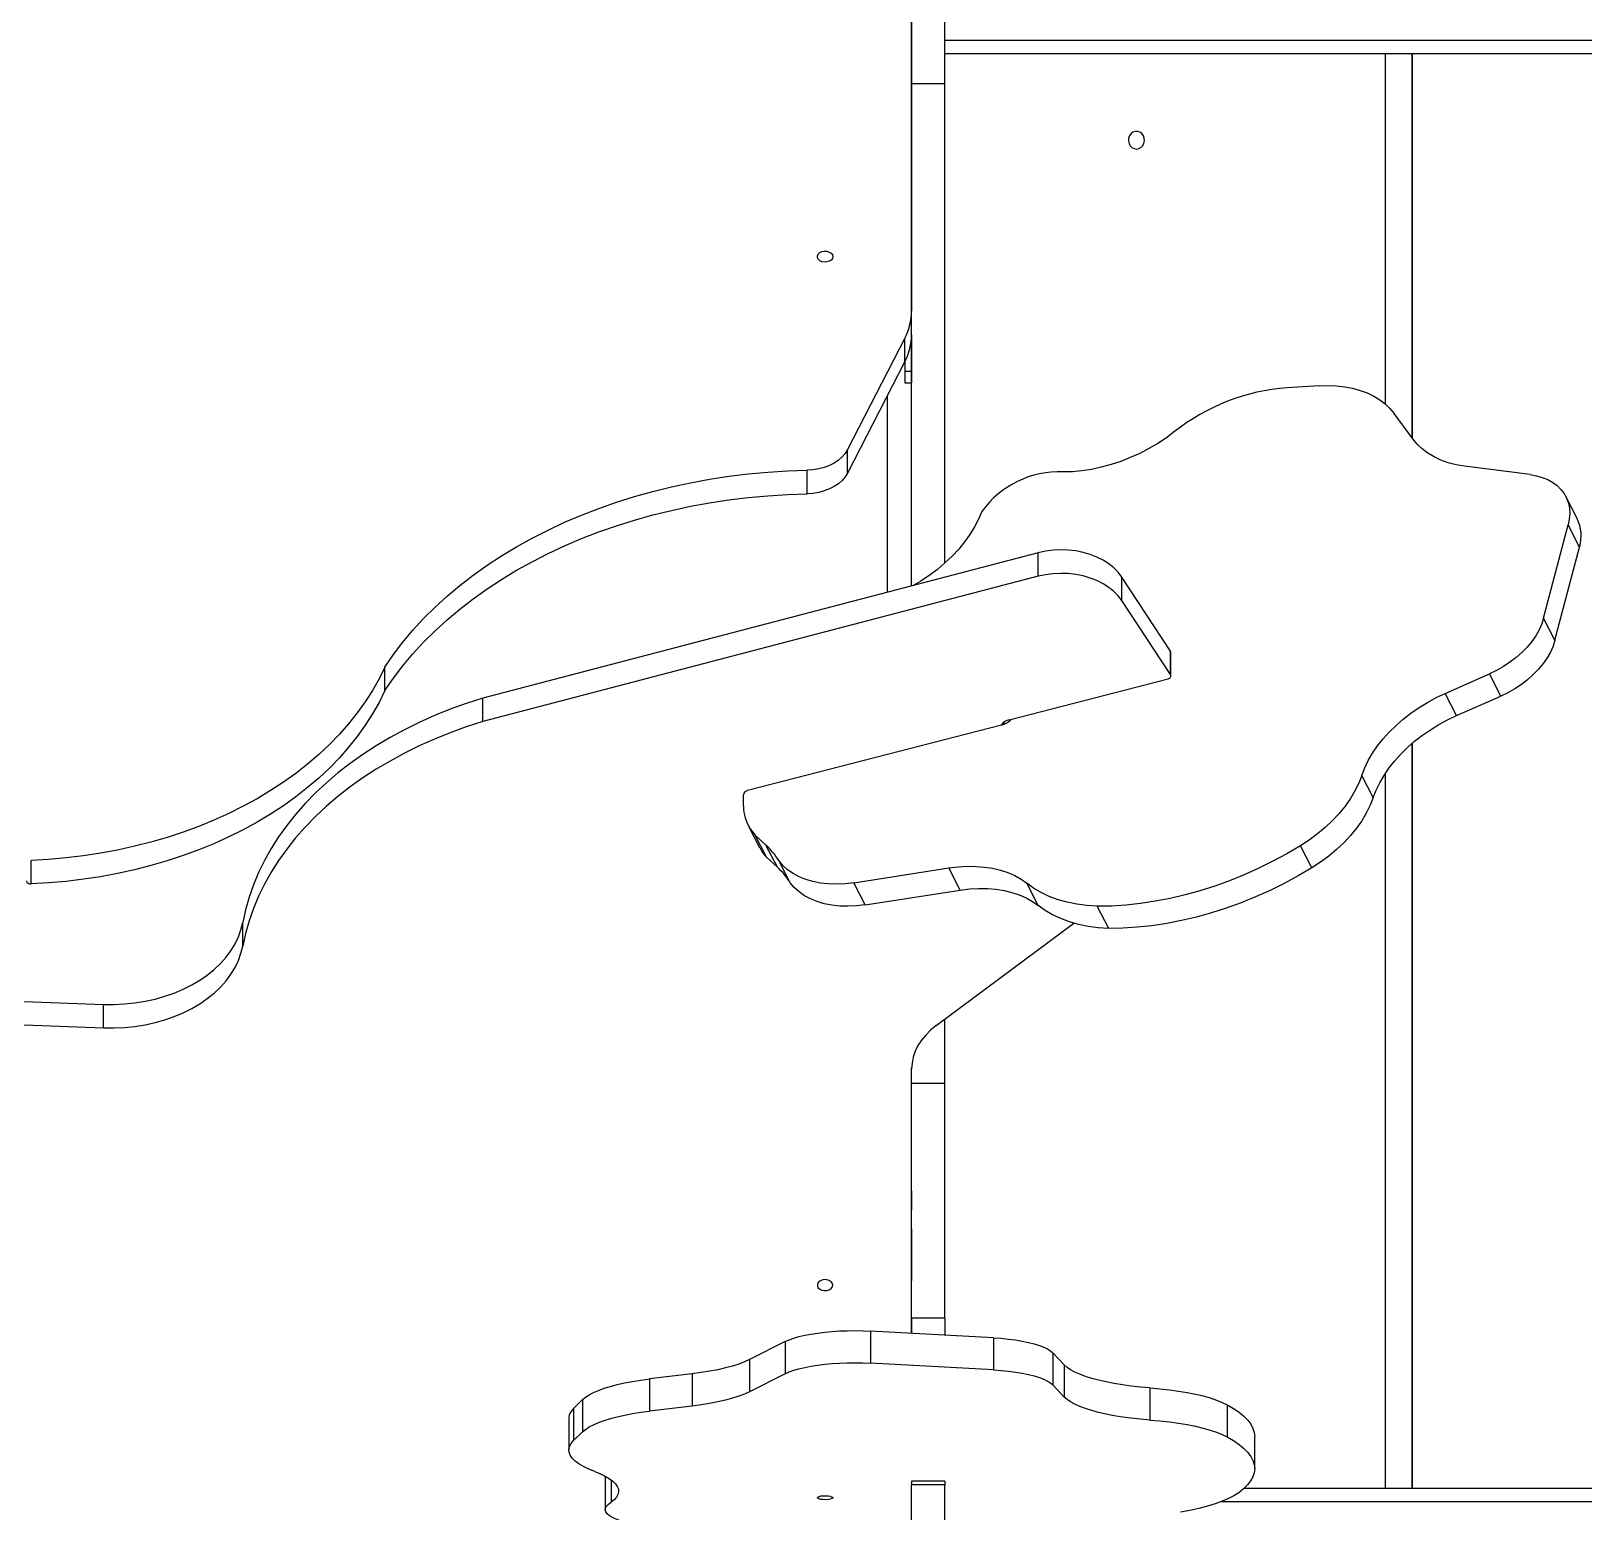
# Model space of a CAD drawing. Header units: millimetres. Extents: x -10374 to 11119, y -8221 to 9433.
# Drawn here: x 2613 to 3311, y -1757 to -1090 of the extents above; entities that cross this region are included whole.
import ezdxf

# ---------------------------------------------------------------- set-up
doc = ezdxf.new("R2010")
doc.units = ezdxf.units.MM
for name, color, linetype in [('DIKOM_ОБЪЕКТ', 7, 'Continuous'), ('DIKOM_РАЗМЕР_ЗОНА', 7, 'Continuous'), ('DIKOM_РАЗМЕР_ОБЪЕКТА', 7, 'Continuous')]:
    doc.layers.add(name, color=color, linetype=linetype)
doc.styles.add('style1', font='arial.ttf', dxfattribs={"width": 0.8})
doc.dimstyles.new('1-50', dxfattribs={"dimtxt": 300, "dimasz": 200, "dimexe": 100, "dimexo": 0, "dimgap": 100, "dimtad": 0, "dimdec": 0, "dimtxsty": 'style1', "dimcen": 0, "dimclrd": 7, "dimclre": 7, "dimadec": 1, "dimazin": 2, "dimtfac": 1, "dimtdec": 0, "dimtmove": 1, "dimatfit": 3, "dimfxl": 0, "dimlwd": 25, "dimlwe": 18, "dimarcsym": 0})

# ---------------------------------------------------------------- blocks, each defined once
blk = doc.blocks.new('*D16')
at = {"layer": 'Defpoints', "color": 0, "transparency": 16777216}
for p in [(-9045.1, 5161.67), (3694.49, 5161.67), (1813.16, -6719.94)]:
    blk.add_point(p, dxfattribs=at)
at = {"layer": 'DIKOM_РАЗМЕР_ОБЪЕКТА', "color": 7, "lineweight": 18, "transparency": 16777216}
for p, q in [((3694.49, 5161.67), (-9145.1, 5161.67)), ((1813.16, -6719.94), (-9145.1, -6719.94))]:
    blk.add_line(p, q, dxfattribs=at)
at = {"layer": 'DIKOM_РАЗМЕР_ОБЪЕКТА', "color": 7, "lineweight": 25, "transparency": 16777216}
for p, q in [((-9045.1, 4961.67), (-9045.1, -0.45)), ((-9045.1, -6519.94), (-9045.1, -1080.23))]:
    blk.add_line(p, q, dxfattribs=at)
at = {"layer": 'DIKOM_РАЗМЕР_ОБЪЕКТА', "color": 7, "transparency": 16777216}
for points in [[(-9078.43, 4961.67), (-9011.76, 4961.67), (-9045.1, 5161.67)], [(-9078.43, -6519.94), (-9011.76, -6519.94), (-9045.1, -6719.94)]]:
    blk.add_solid(points, dxfattribs=at)
at = {"layer": 'DIKOM_РАЗМЕР_ОБЪЕКТА', "color": 0, "transparency": 16777216, "insert": (-9045.1, -540.34), "char_height": 300, "attachment_point": 5, "rotation": 90, "style": 'style1'}
blk.add_mtext('11900', dxfattribs=at)
blk = doc.blocks.new('*D15')
at = {"layer": 'Defpoints', "color": 0, "transparency": 16777216}
for p in [(-5227.87, 8308.78), (9119.43, -1150.4), (-5227.87, -1991.82)]:
    blk.add_point(p, dxfattribs=at)
at = {"layer": 'DIKOM_РАЗМЕР_ОБЪЕКТА', "color": 7, "lineweight": 18, "transparency": 16777216}
for p, q in [((-5227.87, -1991.82), (-5227.87, 8408.78)), ((9119.43, -1150.4), (9119.43, 8408.78))]:
    blk.add_line(p, q, dxfattribs=at)
at = {"layer": 'DIKOM_РАЗМЕР_ОБЪЕКТА', "color": 7, "lineweight": 25, "transparency": 16777216}
for p, q in [((-5027.87, 8308.78), (187.44, 8308.78)), ((8919.43, 8308.78), (1267.22, 8308.78))]:
    blk.add_line(p, q, dxfattribs=at)
at = {"layer": 'DIKOM_РАЗМЕР_ОБЪЕКТА', "color": 7, "transparency": 16777216}
for points in [[(-5027.87, 8342.11), (-5027.87, 8275.44), (-5227.87, 8308.78)], [(8919.43, 8342.11), (8919.43, 8275.44), (9119.43, 8308.78)]]:
    blk.add_solid(points, dxfattribs=at)
at = {"layer": 'DIKOM_РАЗМЕР_ОБЪЕКТА', "color": 0, "transparency": 16777216, "insert": (727.33, 8308.78), "char_height": 300, "attachment_point": 5, "style": 'style1'}
blk.add_mtext('14350', dxfattribs=at)
blk = doc.blocks.new('*D14')
at = {"layer": 'Defpoints', "color": 0, "transparency": 16777216}
for p in [(-7515.85, 9236.32), (11119.43, -1423.4), (-7515.85, -2401.58)]:
    blk.add_point(p, dxfattribs=at)
at = {"layer": 'DIKOM_РАЗМЕР_ЗОНА', "color": 7, "lineweight": 18, "transparency": 16777216}
for p, q in [((-7515.85, -2401.58), (-7515.85, 9336.32)), ((11119.43, -1423.4), (11119.43, 9336.32))]:
    blk.add_line(p, q, dxfattribs=at)
at = {"layer": 'DIKOM_РАЗМЕР_ЗОНА', "color": 7, "lineweight": 25, "transparency": 16777216}
for p, q in [((-7315.85, 9236.32), (77.56, 9236.32)), ((10919.43, 9236.32), (1157.34, 9236.32))]:
    blk.add_line(p, q, dxfattribs=at)
at = {"layer": 'DIKOM_РАЗМЕР_ЗОНА', "color": 7, "transparency": 16777216}
for points in [[(-7315.85, 9269.65), (-7315.85, 9202.98), (-7515.85, 9236.32)], [(10919.43, 9269.65), (10919.43, 9202.98), (11119.43, 9236.32)]]:
    blk.add_solid(points, dxfattribs=at)
at = {"layer": 'DIKOM_РАЗМЕР_ЗОНА', "color": 0, "transparency": 16777216, "insert": (617.45, 9236.32), "char_height": 300, "attachment_point": 5, "style": 'style1'}
blk.add_mtext('18650', dxfattribs=at)
blk = doc.blocks.new('*D13')
at = {"layer": 'Defpoints', "color": 0, "transparency": 16777216}
for p in [(-10176.97, 7112.81), (3082.33, 7112.81), (2015.48, -8221.4)]:
    blk.add_point(p, dxfattribs=at)
at = {"layer": 'DIKOM_РАЗМЕР_ЗОНА', "color": 7, "lineweight": 18, "transparency": 16777216}
for p, q in [((3082.33, 7112.81), (-10276.97, 7112.81)), ((2015.48, -8221.4), (-10276.97, -8221.4))]:
    blk.add_line(p, q, dxfattribs=at)
at = {"layer": 'DIKOM_РАЗМЕР_ЗОНА', "color": 7, "lineweight": 25, "transparency": 16777216}
for p, q in [((-10176.97, 6912.81), (-10176.97, -14.41)), ((-10176.97, -8021.4), (-10176.97, -1094.19))]:
    blk.add_line(p, q, dxfattribs=at)
at = {"layer": 'DIKOM_РАЗМЕР_ЗОНА', "color": 7, "transparency": 16777216}
for points in [[(-10210.3, 6912.81), (-10143.64, 6912.81), (-10176.97, 7112.81)], [(-10210.3, -8021.4), (-10143.64, -8021.4), (-10176.97, -8221.4)]]:
    blk.add_solid(points, dxfattribs=at)
at = {"layer": 'DIKOM_РАЗМЕР_ЗОНА', "color": 0, "transparency": 16777216, "insert": (-10176.97, -554.3), "char_height": 300, "attachment_point": 5, "rotation": 90, "style": 'style1'}
blk.add_mtext('15300', dxfattribs=at)

msp = doc.modelspace()

# ---------------------------------------------------------------- linework, layer by layer
at = {"layer": 'DIKOM_ОБЪЕКТ', "color": 7, "linetype": 'Continuous', "lineweight": 15}
for p, q in [((3009, -1114.12), (3009, -1009.99)), ((3024, -1114.12), (3024, -1009.99)), ((3009, -1078.05), (3009, -1216.41)), ((3024, -1094.4), (4377.1, -1094.4)), ((3024, -1100.4), (4376.17, -1100.4)), ((3222.35, -1258.35), (3222.35, -1100.4)), ((3234.28, -1273.54), (3234.28, -1100.4)), ((3234.4, -1100.4), (3234.4, -1273.7)), ((3024, -1114.12), (3009, -1114.12)), ((3009, -1340.11), (3009, -1114.12)), ((3024, -1329.8), (3024, -1114.12)), ((3009, -1217.35), (3009, -1215.3)), ((3009, -1227), (3009, -1216.41)), ((3005.98, -1228.51), (2980.17, -1278.72)), ((3005.98, -1239.11), (3005.98, -1228.51)), ((3009, -1227.06), (3009, -1243.45)), ((3005.98, -1239.11), (2980.17, -1289.32)), ((3006, -1239.08), (3006, -1243.45)), ((3006, -1243.45), (3009, -1243.45)), ((3006, -1248.71), (3009, -1248.71)), ((3192.51, -1250), (3178.08, -1250.86)), ((2998.04, -1254.56), (2998.04, -1342.98)), ((3234.58, -1273.96), (3226.22, -1262.55)), ((2980.17, -1289.32), (2980.17, -1278.72)), ((2961.93, -1298.63), (2961.93, -1288.03)), ((3287.4, -1289.98), (3257.85, -1286.18)), ((3308.62, -1309.81), (3303.49, -1299.84)), ((3293.5, -1354.58), (3304.54, -1312.68)), ((3309.67, -1322.66), (3304.54, -1312.68)), ((3066.01, -1325.2), (2815.9, -1390.63)), ((3066.01, -1335.79), (3066.01, -1325.2)), ((3298.63, -1364.56), (3309.67, -1322.66)), ((3066.01, -1335.79), (2815.9, -1401.23)), ((3103.59, -1346.73), (3103.59, -1336.14)), ((3125.56, -1369.47), (3103.59, -1336.14)), ((3125.56, -1380.06), (3103.59, -1346.73)), ((3298.63, -1364.56), (3293.5, -1354.58)), ((3125.56, -1380.06), (3125.56, -1369.47)), ((3125.74, -1380.66), (3125.74, -1370.07)), ((2771.79, -1387.28), (2771.79, -1376.69)), ((3052.93, -1400.42), (3124.43, -1381.99)), ((3249.21, -1388.51), (3269.1, -1379.76)), ((3274.23, -1389.74), (3269.1, -1379.76)), ((3254.34, -1398.49), (3249.21, -1388.51)), ((3254.34, -1398.49), (3274.23, -1389.74)), ((2815.9, -1401.23), (2815.9, -1390.63)), ((3049.52, -1402.75), (2935.1, -1432.24)), ((3050.71, -1402.35), (3050.71, -1401.42)), ((3053.58, -1400.25), (3053.69, -1400.29)), ((3234.28, -1746.4), (3234.28, -1411.07)), ((3234.4, -1410.97), (3234.4, -1746.4)), ((3222.35, -1746.4), (3222.35, -1424.34)), ((3216.8, -1435.39), (3211.67, -1425.41)), ((2933.26, -1439.18), (2933.22, -1434.15)), ((2935.44, -1447.99), (2940.57, -1457.97)), ((2938.48, -1452.31), (2943.41, -1456.81)), ((2943.61, -1462.29), (2938.48, -1452.31)), ((2948.54, -1466.79), (2943.41, -1456.81)), ((3189.21, -1467.07), (3184.08, -1457.09)), ((2612.53, -1474.3), (2612.53, -1463.71)), ((2943.61, -1462.29), (2948.54, -1466.79)), ((2954.26, -1473.79), (2949.13, -1463.81)), ((2982.91, -1473.74), (3025.75, -1467.11)), ((3030.88, -1477.09), (3025.75, -1467.11)), ((2988.04, -1483.72), (2982.91, -1473.74)), ((3065.94, -1483.98), (3060.81, -1474)), ((2988.04, -1483.72), (3030.88, -1477.09)), ((3097.71, -1494.34), (3092.58, -1484.36)), ((2707.84, -1502.25), (2707.84, -1491.66)), ((3020.03, -1538.08), (3082.03, -1491.98)), ((2609.42, -1527.19), (2645.22, -1528.52)), ((2645.22, -1539.11), (2645.22, -1528.52)), ((3024, -1564.23), (3024, -1535.13)), ((2609.42, -1537.78), (2645.22, -1539.11)), ((3008.99, -1676.63), (3008.99, -1557.61)), ((3009, -1564.23), (3009, -1557.12)), ((3024, -1564.23), (3009, -1564.23)), ((3009, -1669.8), (3009, -1564.23)), ((3024, -1669.8), (3024, -1564.23)), ((3008.99, -1652.86), (3008.99, -1628.85)), ((3008.99, -1629.55), (3008.99, -1652.86)), ((3024, -1669.8), (3009, -1669.8)), ((3009, -1669.8), (3009, -1676.63)), ((3024, -1669.8), (3024, -1677.45)), ((2990.52, -1675.61), (2990.52, -1690.1)), ((3045.82, -1678.65), (2990.52, -1675.61)), ((2952.12, -1680.33), (2935.96, -1688.47)), ((2952.12, -1680.33), (2952.12, -1694.82)), ((3045.82, -1678.65), (3045.82, -1693.14)), ((2935.96, -1688.47), (2935.96, -1702.96)), ((3045.82, -1693.14), (2990.52, -1690.1)), ((3072.57, -1685.37), (3072.57, -1699.86)), ((3077.71, -1690.85), (3072.57, -1685.37)), ((2910.15, -1694.88), (2890.95, -1697.18)), ((2890.95, -1697.18), (2890.95, -1711.67)), ((2910.15, -1694.88), (2910.15, -1709.37)), ((2952.12, -1694.82), (2935.96, -1702.96)), ((3077.71, -1690.85), (3077.71, -1705.34)), ((3077.71, -1705.34), (3072.57, -1699.86)), ((3116.25, -1701.19), (3116.25, -1715.68)), ((2860.88, -1706.47), (2856.83, -1710.44)), ((2856.83, -1710.44), (2856.83, -1724.93)), ((2860.88, -1706.47), (2860.88, -1720.96)), ((2910.15, -1709.37), (2890.95, -1711.67)), ((3151.04, -1708.79), (3151.04, -1723.28)), ((2854.69, -1714.75), (2854.69, -1729.24)), ((2860.88, -1720.96), (2856.83, -1724.93)), ((3163.44, -1737.53), (3163.44, -1723.04)), ((2871.03, -1741.52), (2871.1, -1740.99)), ((2871.03, -1741.52), (2871.03, -1756.01)), ((2873.77, -1742.66), (2873.77, -1752.71)), ((3024, -1743.22), (3009, -1743.22)), ((3009, -1743.22), (3009, -1744.87)), ((3024, -1744.87), (3009, -1744.87)), ((3009, -1782.97), (3009, -1744.87)), ((3024, -1743.22), (3024, -1744.87)), ((3024, -1782.97), (3024, -1744.87)), ((3158.78, -1746.4), (4376.12, -1746.4)), ((3148.29, -1752.4), (4377.09, -1752.4))]:
    msp.add_line(p, q, dxfattribs=at)
at = {"layer": 'DIKOM_ОБЪЕКТ', "color": 7, "linetype": 'Continuous', "lineweight": 15, "flags": 128}
for points in [[(3110.2, -1143.4), (3111.26, -1143.23), (3112.22, -1142.71), (3113, -1141.9), (3113.54, -1140.87), (3113.78, -1139.7), (3113.7, -1138.51), (3113.31, -1137.4), (3112.64, -1136.47), (3111.75, -1135.8), (3110.73, -1135.45), (3109.66, -1135.45), (3108.64, -1135.8), (3107.76, -1136.47), (3107.09, -1137.4), (3106.7, -1138.51), (3106.62, -1139.7), (3106.86, -1140.87), (3107.39, -1141.9), (3108.18, -1142.71), (3109.14, -1143.23), (3110.2, -1143.4)], [(2973.5, -1191.86), (2973.31, -1192.67), (2972.76, -1193.38), (2971.91, -1193.94), (2970.86, -1194.26), (2969.71, -1194.33), (2968.59, -1194.13), (2967.63, -1193.69), (2966.92, -1193.04), (2966.55, -1192.27), (2966.55, -1191.45), (2966.92, -1190.68), (2967.63, -1190.04), (2968.59, -1189.59), (2969.71, -1189.39), (2970.86, -1189.46), (2971.91, -1189.79), (2972.76, -1190.34), (2973.31, -1191.06), (2973.5, -1191.86)], [(3006, -1243.45), (3006, -1245.13), (3006, -1246.51), (3006, -1247.58), (3006, -1248.3), (3006, -1248.66), (3006, -1248.71)], [(3009, -1243.45), (3009, -1245.13), (3009, -1246.51), (3009, -1247.58), (3009, -1248.3), (3009, -1248.66), (3009, -1248.71)], [(3192.51, -1250), (3196.45, -1249.9), (3200.29, -1250.05), (3204, -1250.47), (3207.54, -1251.14), (3210.91, -1252.07), (3214.08, -1253.25), (3217.02, -1254.67), (3219.72, -1256.32), (3222.17, -1258.19), (3224.34, -1260.27), (3226.22, -1262.55)], [(3127.34, -1270.67), (3123.66, -1273.4), (3119.8, -1275.94), (3115.79, -1278.3), (3111.66, -1280.45), (3107.43, -1282.37), (3103.12, -1284.06), (3098.76, -1285.51), (3094.39, -1286.7), (3090.02, -1287.63), (3085.68, -1288.3), (3081.41, -1288.7), (3077.22, -1288.82)], [(3257.85, -1286.18), (3254.13, -1285.55), (3250.6, -1284.65), (3247.28, -1283.48), (3244.19, -1282.05), (3241.36, -1280.37), (3238.8, -1278.45), (3236.54, -1276.31), (3234.58, -1273.96)], [(2980.17, -1278.72), (2979.1, -1280.44), (2977.72, -1282.04), (2976.05, -1283.5), (2974.12, -1284.79), (2971.97, -1285.89), (2969.63, -1286.78), (2967.15, -1287.44), (2964.57, -1287.86), (2961.93, -1288.03)], [(2771.79, -1376.69), (2775.69, -1371.04), (2779.91, -1365.5), (2784.44, -1360.1), (2789.29, -1354.83), (2794.44, -1349.71), (2799.88, -1344.74), (2805.61, -1339.93), (2811.61, -1335.3), (2817.87, -1330.84), (2824.39, -1326.57), (2831.14, -1322.49), (2838.13, -1318.62), (2845.34, -1314.95), (2852.76, -1311.49), (2860.37, -1308.25), (2868.16, -1305.23), (2876.12, -1302.45), (2884.24, -1299.9), (2892.5, -1297.58), (2900.88, -1295.51), (2909.38, -1293.69), (2917.98, -1292.11), (2926.66, -1290.78), (2935.41, -1289.71), (2944.21, -1288.9), (2953.06, -1288.34), (2961.93, -1288.03)], [(2980.17, -1289.32), (2979.1, -1291.03), (2977.72, -1292.64), (2976.05, -1294.1), (2974.12, -1295.39), (2971.97, -1296.48), (2969.63, -1297.37), (2967.15, -1298.03), (2964.57, -1298.45), (2961.93, -1298.63)], [(3287.4, -1289.98), (3290.26, -1290.49), (3292.93, -1291.25), (3295.4, -1292.26), (3297.64, -1293.51), (3299.62, -1294.98), (3301.33, -1296.66), (3302.74, -1298.54), (3303.85, -1300.59), (3304.65, -1302.79), (3305.11, -1305.13), (3305.25, -1307.57), (3305.06, -1310.1), (3304.54, -1312.68)], [(2771.79, -1387.28), (2775.69, -1381.63), (2779.91, -1376.1), (2784.44, -1370.69), (2789.29, -1365.42), (2794.44, -1360.3), (2799.88, -1355.33), (2805.61, -1350.53), (2811.61, -1345.89), (2817.87, -1341.44), (2824.39, -1337.17), (2831.14, -1333.09), (2838.13, -1329.21), (2845.34, -1325.54), (2852.76, -1322.08), (2860.37, -1318.84), (2868.16, -1315.83), (2876.12, -1313.04), (2884.24, -1310.49), (2892.5, -1308.18), (2900.88, -1306.1), (2909.38, -1304.28), (2917.98, -1302.7), (2926.66, -1301.38), (2935.41, -1300.3), (2944.21, -1299.49), (2953.06, -1298.93), (2961.93, -1298.63)], [(3040.58, -1306.58), (3039.13, -1310.05), (3037.36, -1313.5), (3035.26, -1316.92), (3032.86, -1320.29), (3030.17, -1323.57), (3027.21, -1326.74), (3024, -1329.8), (3020.56, -1332.7), (3016.91, -1335.45), (3013.08, -1338.01), (3010.04, -1339.84)], [(3103.59, -1336.14), (3101.96, -1334), (3100, -1332.01), (3097.73, -1330.18), (3095.18, -1328.56), (3092.39, -1327.15), (3089.38, -1325.97), (3086.21, -1325.05), (3082.91, -1324.39), (3079.52, -1324), (3076.09, -1323.88), (3072.66, -1324.05), (3069.29, -1324.49), (3066.01, -1325.2)], [(3103.59, -1346.73), (3101.96, -1344.59), (3100, -1342.6), (3097.73, -1340.78), (3095.18, -1339.15), (3092.39, -1337.74), (3089.38, -1336.57), (3086.21, -1335.64), (3082.91, -1334.98), (3079.52, -1334.59), (3076.09, -1334.48), (3072.66, -1334.64), (3069.29, -1335.08), (3066.01, -1335.79)], [(3293.5, -1354.58), (3292.64, -1357.24), (3291.45, -1359.91), (3289.94, -1362.55), (3288.14, -1365.15), (3286.06, -1367.66), (3283.72, -1370.07), (3281.15, -1372.36), (3278.37, -1374.49), (3275.42, -1376.45), (3272.31, -1378.21), (3269.1, -1379.76)], [(3298.63, -1364.56), (3297.77, -1367.22), (3296.58, -1369.89), (3295.08, -1372.53), (3293.27, -1375.12), (3291.19, -1377.64), (3288.85, -1380.05), (3286.28, -1382.34), (3283.5, -1384.47), (3280.55, -1386.43), (3277.44, -1388.19), (3274.23, -1389.74)], [(2771.79, -1376.69), (2769.19, -1381.98), (2766.25, -1387.19), (2762.99, -1392.3), (2759.42, -1397.3), (2755.53, -1402.18), (2751.34, -1406.94), (2746.86, -1411.56), (2742.08, -1416.03), (2737.04, -1420.35), (2731.73, -1424.51), (2726.16, -1428.49), (2720.34, -1432.3), (2714.3, -1435.92), (2708.03, -1439.34), (2701.55, -1442.57), (2694.88, -1445.58), (2688.02, -1448.39), (2681, -1450.97), (2673.82, -1453.33), (2666.5, -1455.47), (2659.05, -1457.37), (2651.49, -1459.03), (2643.83, -1460.46), (2636.09, -1461.64), (2628.28, -1462.58), (2620.43, -1463.27), (2612.53, -1463.71)], [(3124.43, -1381.99), (3124.8, -1381.86), (3125.13, -1381.68), (3125.4, -1381.46), (3125.59, -1381.2), (3125.71, -1380.92), (3125.74, -1380.63), (3125.69, -1380.34), (3125.56, -1380.06)], [(2771.79, -1387.28), (2769.19, -1392.57), (2766.25, -1397.78), (2762.99, -1402.89), (2759.42, -1407.89), (2755.53, -1412.77), (2751.34, -1417.53), (2746.86, -1422.15), (2742.08, -1426.62), (2737.04, -1430.94), (2731.73, -1435.1), (2726.16, -1439.08), (2720.34, -1442.89), (2714.3, -1446.51), (2708.03, -1449.93), (2701.55, -1453.16), (2694.88, -1456.18), (2688.02, -1458.98), (2681, -1461.57), (2673.82, -1463.93), (2666.5, -1466.06), (2659.05, -1467.96), (2651.49, -1469.63), (2643.83, -1471.05), (2636.09, -1472.23), (2628.28, -1473.17), (2620.43, -1473.86), (2612.53, -1474.3)], [(3211.67, -1425.41), (3212.97, -1422.07), (3214.59, -1418.74), (3216.53, -1415.43), (3218.76, -1412.18), (3221.27, -1409), (3224.05, -1405.91), (3227.08, -1402.93), (3230.33, -1400.09), (3233.79, -1397.4), (3237.43, -1394.89), (3241.23, -1392.56), (3245.17, -1390.43), (3249.21, -1388.51)], [(2815.9, -1390.63), (2808.5, -1393.03), (2801.26, -1395.65), (2794.18, -1398.51), (2787.3, -1401.58), (2780.62, -1404.87), (2774.16, -1408.37), (2767.92, -1412.08), (2761.92, -1415.98), (2756.18, -1420.06), (2750.71, -1424.32), (2745.51, -1428.76), (2740.59, -1433.35), (2735.97, -1438.1), (2731.66, -1442.98), (2727.66, -1448), (2723.99, -1453.14), (2720.64, -1458.4), (2717.64, -1463.75), (2714.97, -1469.2), (2712.66, -1474.72), (2710.69, -1480.31), (2709.08, -1485.96), (2707.84, -1491.66)], [(2815.9, -1401.23), (2808.5, -1403.62), (2801.26, -1406.25), (2794.18, -1409.1), (2787.3, -1412.18), (2780.62, -1415.47), (2774.16, -1418.97), (2767.92, -1422.67), (2761.92, -1426.57), (2756.18, -1430.65), (2750.71, -1434.92), (2745.51, -1439.35), (2740.59, -1443.94), (2735.97, -1448.69), (2731.66, -1453.58), (2727.66, -1458.6), (2723.99, -1463.74), (2720.64, -1468.99), (2717.64, -1474.35), (2714.97, -1479.79), (2712.66, -1485.32), (2710.69, -1490.91), (2709.08, -1496.56), (2707.84, -1502.25)], [(3216.8, -1435.39), (3218.1, -1432.05), (3219.72, -1428.72), (3221.66, -1425.41), (3223.89, -1422.16), (3226.4, -1418.98), (3229.18, -1415.89), (3232.21, -1412.91), (3235.46, -1410.07), (3238.92, -1407.38), (3242.56, -1404.87), (3246.36, -1402.54), (3250.3, -1400.41), (3254.34, -1398.49)], [(3211.67, -1425.41), (3210.29, -1428.91), (3208.56, -1432.41), (3206.5, -1435.87), (3204.11, -1439.27), (3201.41, -1442.58), (3198.43, -1445.79), (3195.18, -1448.87), (3191.68, -1451.79), (3187.97, -1454.54), (3184.08, -1457.09)], [(3216.8, -1435.39), (3215.42, -1438.89), (3213.7, -1442.39), (3211.63, -1445.85), (3209.24, -1449.25), (3206.54, -1452.56), (3203.56, -1455.77), (3200.31, -1458.85), (3196.81, -1461.77), (3193.11, -1464.51), (3189.21, -1467.07)], [(3184.08, -1457.09), (3177.93, -1460.71), (3171.65, -1464.1), (3165.25, -1467.26), (3158.74, -1470.18), (3152.15, -1472.84), (3145.5, -1475.25), (3138.81, -1477.38), (3132.1, -1479.24), (3125.39, -1480.82), (3118.7, -1482.11), (3112.06, -1483.12), (3105.47, -1483.83), (3098.97, -1484.24), (3092.58, -1484.36)], [(2982.91, -1473.74), (2979.01, -1474.2), (2975.19, -1474.39), (2971.48, -1474.28), (2967.91, -1473.9), (2964.51, -1473.23), (2961.31, -1472.29), (2958.34, -1471.09), (2955.61, -1469.62), (2953.16, -1467.91), (2950.99, -1465.97), (2949.13, -1463.81)], [(3025.75, -1467.11), (3029.9, -1466.6), (3033.97, -1466.36), (3037.94, -1466.39), (3041.78, -1466.69), (3045.47, -1467.27), (3048.98, -1468.11), (3052.29, -1469.21), (3055.38, -1470.56), (3058.23, -1472.16), (3060.81, -1474)], [(3189.21, -1467.07), (3183.06, -1470.68), (3176.78, -1474.08), (3170.38, -1477.24), (3163.87, -1480.16), (3157.28, -1482.82), (3150.63, -1485.23), (3143.94, -1487.36), (3137.23, -1489.22), (3130.52, -1490.8), (3123.83, -1492.09), (3117.19, -1493.1), (3110.6, -1493.81), (3104.1, -1494.22), (3097.71, -1494.34)], [(2988.04, -1483.72), (2984.14, -1484.18), (2980.32, -1484.37), (2976.61, -1484.26), (2973.04, -1483.88), (2969.64, -1483.21), (2966.44, -1482.27), (2963.47, -1481.07), (2960.74, -1479.6), (2958.29, -1477.89), (2956.12, -1475.95), (2954.26, -1473.79)], [(3092.58, -1484.36), (3087.89, -1484.05), (3083.37, -1483.45), (3079.03, -1482.56), (3074.89, -1481.39), (3070.98, -1479.94), (3067.32, -1478.22), (3063.92, -1476.23), (3060.81, -1474)], [(3030.88, -1477.09), (3035.03, -1476.58), (3039.1, -1476.34), (3043.07, -1476.37), (3046.91, -1476.67), (3050.6, -1477.25), (3054.11, -1478.09), (3057.42, -1479.19), (3060.51, -1480.54), (3063.36, -1482.14), (3065.94, -1483.98)], [(3097.71, -1494.34), (3093.02, -1494.03), (3088.5, -1493.43), (3084.16, -1492.54), (3080.02, -1491.37), (3076.11, -1489.92), (3072.45, -1488.2), (3069.05, -1486.21), (3065.94, -1483.98)], [(2645.22, -1528.52), (2649.92, -1528.56), (2654.62, -1528.34), (2659.29, -1527.86), (2663.88, -1527.13), (2668.38, -1526.14), (2672.75, -1524.9), (2676.98, -1523.43), (2681.02, -1521.73), (2684.87, -1519.8), (2688.49, -1517.67), (2691.87, -1515.34), (2694.97, -1512.84), (2697.79, -1510.17), (2700.31, -1507.35), (2702.5, -1504.4), (2704.36, -1501.33), (2705.88, -1498.18), (2707.04, -1494.94), (2707.84, -1491.66)], [(2645.22, -1539.11), (2649.92, -1539.15), (2654.62, -1538.94), (2659.29, -1538.46), (2663.88, -1537.72), (2668.38, -1536.73), (2672.75, -1535.5), (2676.98, -1534.02), (2681.02, -1532.32), (2684.87, -1530.4), (2688.49, -1528.26), (2691.87, -1525.94), (2694.97, -1523.43), (2697.79, -1520.76), (2700.31, -1517.94), (2702.5, -1514.99), (2704.36, -1511.93), (2705.88, -1508.77), (2707.04, -1505.54), (2707.84, -1502.25)], [(3020.03, -1538.08), (3017.54, -1540.12), (3015.33, -1542.32), (3013.43, -1544.65), (3011.85, -1547.1), (3010.61, -1549.64), (3009.72, -1552.26), (3009.17, -1554.93), (3008.99, -1557.61)], [(3008.99, -1628.85), (3008.99, -1626.91), (3008.99, -1624.75), (3008.99, -1622.41), (3008.99, -1619.95), (3008.99, -1617.41), (3008.99, -1614.84), (3008.99, -1612.3), (3008.99, -1609.83), (3008.99, -1607.5), (3008.99, -1605.33), (3008.99, -1603.39), (3008.99, -1601.71), (3008.99, -1600.32), (3008.99, -1599.25), (3008.99, -1598.52), (3008.99, -1598.43)], [(3008.99, -1619.92), (3008.99, -1618.91), (3008.99, -1617.74), (3008.99, -1616.49), (3008.99, -1615.27), (3008.99, -1614.17), (3008.99, -1613.28), (3008.99, -1612.68), (3008.99, -1612.42), (3008.99, -1612.51), (3008.99, -1612.95), (3008.99, -1613.7), (3008.99, -1614.71), (3008.99, -1615.88), (3008.99, -1617.13), (3008.99, -1618.35), (3008.99, -1619.45), (3008.99, -1620.33), (3008.99, -1620.93), (3008.99, -1621.2), (3008.99, -1621.11), (3008.99, -1620.67), (3008.99, -1619.92)], [(2973.49, -1654.95), (2973.3, -1654.14), (2972.76, -1653.42), (2971.91, -1652.87), (2970.85, -1652.54), (2969.71, -1652.48), (2968.59, -1652.68), (2967.62, -1653.12), (2966.92, -1653.77), (2966.54, -1654.54), (2966.54, -1655.35), (2966.92, -1656.12), (2967.62, -1656.77), (2968.59, -1657.21), (2969.71, -1657.41), (2970.85, -1657.35), (2971.91, -1657.02), (2972.76, -1656.47), (2973.3, -1655.75), (2973.49, -1654.95)], [(2952.12, -1680.33), (2953.88, -1679.55), (2955.94, -1678.81), (2958.27, -1678.13), (2960.85, -1677.51), (2963.66, -1676.97), (2966.66, -1676.5), (2969.84, -1676.11), (2973.15, -1675.8), (2976.56, -1675.58), (2980.03, -1675.45), (2983.54, -1675.42), (2987.05, -1675.47), (2990.52, -1675.61)], [(3045.82, -1678.65), (3049.28, -1678.89), (3052.62, -1679.22), (3055.81, -1679.63), (3058.82, -1680.13), (3061.63, -1680.7), (3064.19, -1681.35), (3066.49, -1682.05), (3068.49, -1682.82), (3070.18, -1683.63), (3071.55, -1684.49), (3072.57, -1685.37)], [(2935.96, -1688.47), (2933.71, -1689.5), (2931.14, -1690.47), (2928.27, -1691.38), (2925.12, -1692.24), (2921.71, -1693.02), (2918.06, -1693.72), (2914.2, -1694.34), (2910.15, -1694.88)], [(2952.12, -1694.82), (2953.88, -1694.04), (2955.94, -1693.3), (2958.27, -1692.62), (2960.85, -1692), (2963.66, -1691.46), (2966.66, -1690.99), (2969.84, -1690.6), (2973.15, -1690.29), (2976.56, -1690.07), (2980.03, -1689.94), (2983.54, -1689.91), (2987.05, -1689.96), (2990.52, -1690.1)], [(2860.88, -1706.47), (2862.17, -1705.38), (2863.79, -1704.33), (2865.73, -1703.31), (2867.98, -1702.33), (2870.53, -1701.4), (2873.35, -1700.53), (2876.43, -1699.72), (2879.76, -1698.97), (2883.3, -1698.3), (2887.04, -1697.7), (2890.95, -1697.18)], [(3045.82, -1693.14), (3049.28, -1693.38), (3052.62, -1693.71), (3055.81, -1694.12), (3058.82, -1694.62), (3061.63, -1695.19), (3064.19, -1695.84), (3066.49, -1696.54), (3068.49, -1697.31), (3070.18, -1698.12), (3071.55, -1698.98), (3072.57, -1699.86)], [(3116.25, -1701.19), (3112, -1700.83), (3107.87, -1700.39), (3103.89, -1699.85), (3100.1, -1699.24), (3096.51, -1698.55), (3093.15, -1697.78), (3090.05, -1696.95), (3087.21, -1696.05), (3084.67, -1695.1), (3082.43, -1694.1), (3080.52, -1693.05), (3078.94, -1691.97), (3077.71, -1690.85)], [(2935.96, -1702.96), (2933.71, -1703.99), (2931.14, -1704.96), (2928.27, -1705.87), (2925.12, -1706.72), (2921.71, -1707.5), (2918.06, -1708.21), (2914.2, -1708.83), (2910.15, -1709.37)], [(3116.25, -1701.19), (3120.71, -1701.57), (3125.03, -1702.05), (3129.17, -1702.62), (3133.11, -1703.27), (3136.82, -1704.02), (3140.28, -1704.84), (3143.45, -1705.74), (3146.31, -1706.7), (3148.85, -1707.72), (3151.04, -1708.79)], [(2860.88, -1720.96), (2862.17, -1719.87), (2863.79, -1718.81), (2865.73, -1717.79), (2867.98, -1716.82), (2870.53, -1715.89), (2873.35, -1715.02), (2876.43, -1714.21), (2879.76, -1713.46), (2883.3, -1712.79), (2887.04, -1712.19), (2890.95, -1711.67)], [(3116.25, -1715.68), (3112, -1715.32), (3107.87, -1714.88), (3103.89, -1714.34), (3100.1, -1713.73), (3096.51, -1713.04), (3093.15, -1712.27), (3090.05, -1711.44), (3087.21, -1710.54), (3084.67, -1709.59), (3082.43, -1708.59), (3080.52, -1707.54), (3078.94, -1706.45), (3077.71, -1705.34)], [(3151.04, -1708.79), (3153.92, -1710.48), (3156.43, -1712.21), (3158.57, -1713.98), (3160.33, -1715.77), (3161.7, -1717.59), (3162.67, -1719.42), (3163.26, -1721.26), (3163.44, -1723.04)], [(3116.25, -1715.68), (3120.71, -1716.06), (3125.03, -1716.54), (3129.17, -1717.11), (3133.11, -1717.76), (3136.82, -1718.51), (3140.28, -1719.33), (3143.45, -1720.22), (3146.31, -1721.19), (3148.85, -1722.21), (3151.04, -1723.28)], [(2866.36, -1738.91), (2863.61, -1737.79), (2861.19, -1736.61), (2859.14, -1735.39), (2857.47, -1734.13), (2856.18, -1732.84), (2855.29, -1731.53), (2854.79, -1730.21), (2854.7, -1728.88), (2855.01, -1727.55), (2855.72, -1726.23), (2856.83, -1724.93)], [(3151.04, -1723.28), (3153.92, -1724.97), (3156.43, -1726.7), (3158.57, -1728.47), (3160.33, -1730.26), (3161.7, -1732.07), (3162.67, -1733.91), (3163.26, -1735.75), (3163.44, -1737.6), (3163.23, -1739.44), (3162.62, -1741.29), (3161.61, -1743.12), (3160.22, -1744.93), (3158.43, -1746.72), (3156.27, -1748.48)], [(2866.36, -1738.91), (2868.88, -1739.92), (2871.08, -1740.98), (2872.96, -1742.09), (2874.49, -1743.23), (2875.67, -1744.39), (2876.49, -1745.58), (2876.95, -1746.78), (2877.04, -1747.98), (2876.77, -1749.19), (2876.13, -1750.38), (2875.13, -1751.56), (2873.77, -1752.71)], [(2885.55, -1762.8), (2882.76, -1762.29), (2880.21, -1761.71), (2877.91, -1761.05), (2875.92, -1760.33), (2874.24, -1759.56), (2872.89, -1758.75), (2871.91, -1757.9), (2871.28, -1757.03), (2871.04, -1756.15), (2871.17, -1755.27), (2871.67, -1754.39), (2872.54, -1753.54), (2873.77, -1752.71)], [(2966.5, -1750.64), (2966.69, -1750.34), (2967.24, -1750.08), (2968.09, -1749.88), (2969.14, -1749.76), (2970.29, -1749.74), (2971.41, -1749.81), (2972.37, -1749.97), (2973.08, -1750.21), (2973.45, -1750.49), (2973.45, -1750.79), (2973.08, -1751.07), (2972.37, -1751.31), (2971.41, -1751.47), (2970.29, -1751.54), (2969.14, -1751.52), (2968.09, -1751.4), (2967.24, -1751.2), (2966.69, -1750.93), (2966.5, -1750.64)], [(3156.27, -1748.48), (3154.12, -1749.77), (3151.62, -1751.02), (3148.78, -1752.22), (3145.61, -1753.35), (3142.12, -1754.43), (3138.35, -1755.44), (3134.3, -1756.38), (3130, -1757.23)]]:
    msp.add_lwpolyline(points, dxfattribs=at)
at = {"layer": 'DIKOM_ОБЪЕКТ', "color": 7, "linetype": 'Continuous', "lineweight": 15}
for centre, radius, start, end in [((2982.6, -1216.26), 26.4, 332.34145, 359.68523), ((2982.6, -1226.85), 26.4, 332.34151, 359.6852), ((3185.3, -1344.25), 93.67, 94.42518, 128.22947), ((3075.34, -1331.62), 42.84, 87.48677, 144.23156), ((3292.66, -1317.58), 17.75, 343.36658, 25.93282), ((3124.68, -1370.07), 1.07, 0.33378, 34.46368), ((3053.97, -1405.71), 5.4, 101.12054, 147.06376), ((3047.38, -1394.37), 8.66, 284.31609, 317.65468), ((2935.51, -1434.53), 2.32, 100.24929, 170.54154), ((2952.93, -1438.97), 19.67, 180.59999, 222.70289), ((2957.86, -1449.05), 19.45, 207.2726, 222.88245), ((2924.57, -1478.02), 28.37, 30.05601, 48.39958), ((2929.71, -1488), 28.36, 30.05174, 48.40151), ((2612.2, -1472.51), 1.82, 192.00265, 280.44107), ((2860.67, -1715.04), 5.99, 129.89081, 177.17697)]:
    msp.add_arc(centre, radius, start, end, dxfattribs=at)

# ---------------------------------------------------------------- dimensions: what is measured, and where the dimension line sits
at = {"layer": 'DIKOM_РАЗМЕР_ЗОНА'}
for base, p1, p2, angle, text, picture, middle in [((-7515.85, 9236.32), (11119.43, -1423.4), (-7515.85, -2401.58), 180, '18650', '*D14', (617.45, 9236.32)), ((-10176.97, 7112.81), (2015.48, -8221.4), (3082.33, 7112.81), 270, '15300', '*D13', (-10176.97, -554.3))]:
    dim = msp.add_linear_dim(base=base, p1=p1, p2=p2, angle=angle, text=text, dimstyle='1-50', override={"dimscale": 1, "dimtix": 0, "dimtofl": 1, "dimtmove": 1, "dimatfit": 3}, dxfattribs=at)
    dim.commit()
    dim.dimension.update_dxf_attribs({"geometry": picture, "text_midpoint": middle, "dimtype": 160})
at = {"layer": 'DIKOM_РАЗМЕР_ОБЪЕКТА'}
for base, p1, p2, angle, text, picture, middle in [((-5227.87, 8308.78), (9119.43, -1150.4), (-5227.87, -1991.82), 180, '14350', '*D15', (727.33, 8308.78)), ((-9045.1, 5161.67), (1813.16, -6719.94), (3694.49, 5161.67), 270, '11900', '*D16', (-9045.1, -540.34))]:
    dim = msp.add_linear_dim(base=base, p1=p1, p2=p2, angle=angle, text=text, dimstyle='1-50', override={"dimscale": 1, "dimtix": 0, "dimtofl": 1, "dimtmove": 1, "dimatfit": 3}, dxfattribs=at)
    dim.commit()
    dim.dimension.update_dxf_attribs({"geometry": picture, "text_midpoint": middle, "dimtype": 160})

doc.saveas('drawing.dxf')
